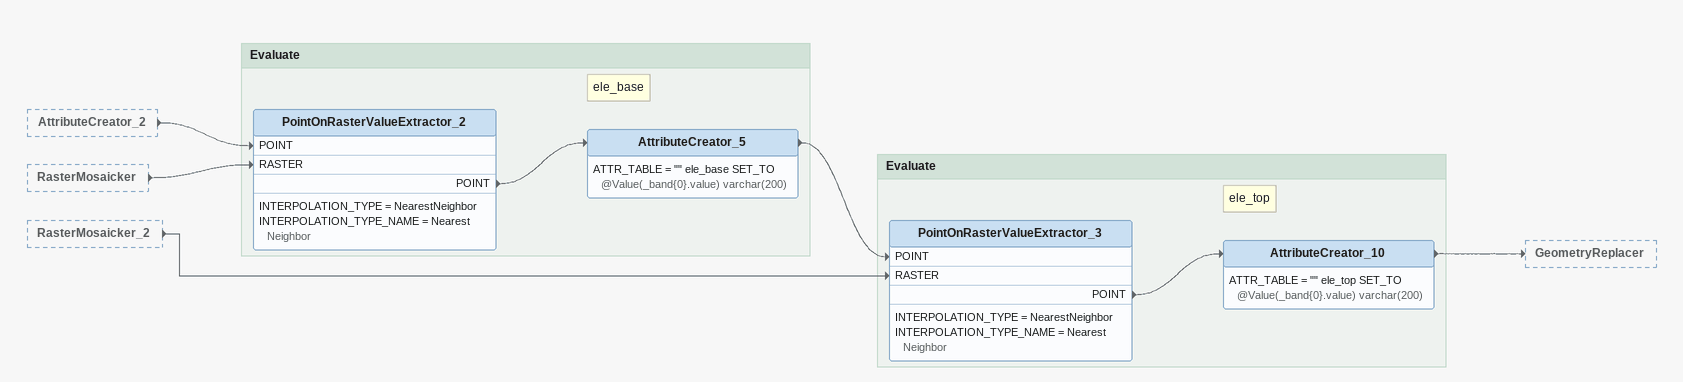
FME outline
AttributeCreator_2 [outside]
    -> PointOnRasterValueExtractor_2 [POINT]
RasterMosaicker [outside]
    -> PointOnRasterValueExtractor_2 [RASTER]
RasterMosaicker_2 [outside]
    -> PointOnRasterValueExtractor_3 [RASTER]

Bookmark: Evaluate
PointOnRasterValueExtractor_2
    INTERPOLATION_TYPE = NearestNeighbor
    INTERPOLATION_TYPE_NAME = Nearest Neighbor
    POINT -> AttributeCreator_5
Note: ele_base
AttributeCreator_5
    ATTR_TABLE = "" ele_base SET_TO @Value(_band{0}.value) varchar(200)
    -> PointOnRasterValueExtractor_3 [POINT]

Bookmark: Evaluate
PointOnRasterValueExtractor_3
    INTERPOLATION_TYPE = NearestNeighbor
    INTERPOLATION_TYPE_NAME = Nearest Neighbor
    POINT -> AttributeCreator_10
Note: ele_top
AttributeCreator_10
    ATTR_TABLE = "" ele_top SET_TO @Value(_band{0}.value) varchar(200)
    -> GeometryReplacer
